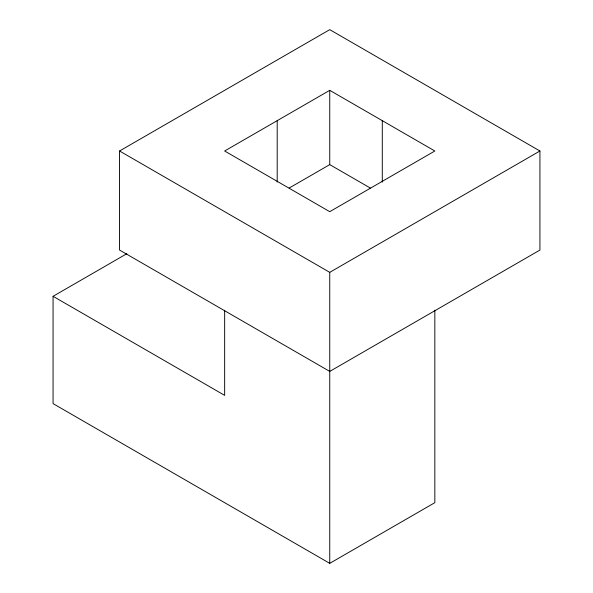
<?xml version="1.0" encoding="UTF-8"?>
<svg xmlns="http://www.w3.org/2000/svg" width="593" height="593" viewBox="0 0 593 593"><rect width="100%" height="100%" fill="white"/><g stroke="black" fill="none" stroke-linecap="round" stroke-linejoin="round"><path stroke-width="0.89" d="M119.556 151L329.745 29.65L539.934 151L539.934 250.061L329.745 371.411L119.556 250.061L119.556 151L329.745 272.35L539.934 151M329.745 90.329L224.651 151L329.745 211.679L434.839 151L329.745 90.329L329.745 164.624L370.351 188.063M434.839 310.206L434.839 502.671L329.745 563.35L53.066 403.611L53.066 296.3L126.872 253.685M289.139 188.063L329.745 164.624M53.066 296.3L224.651 395.361L224.651 310.221M382.292 120.661L382.292 182.118M329.745 272.35L329.745 563.35M277.198 120.661L277.198 182.118"/></g></svg>
